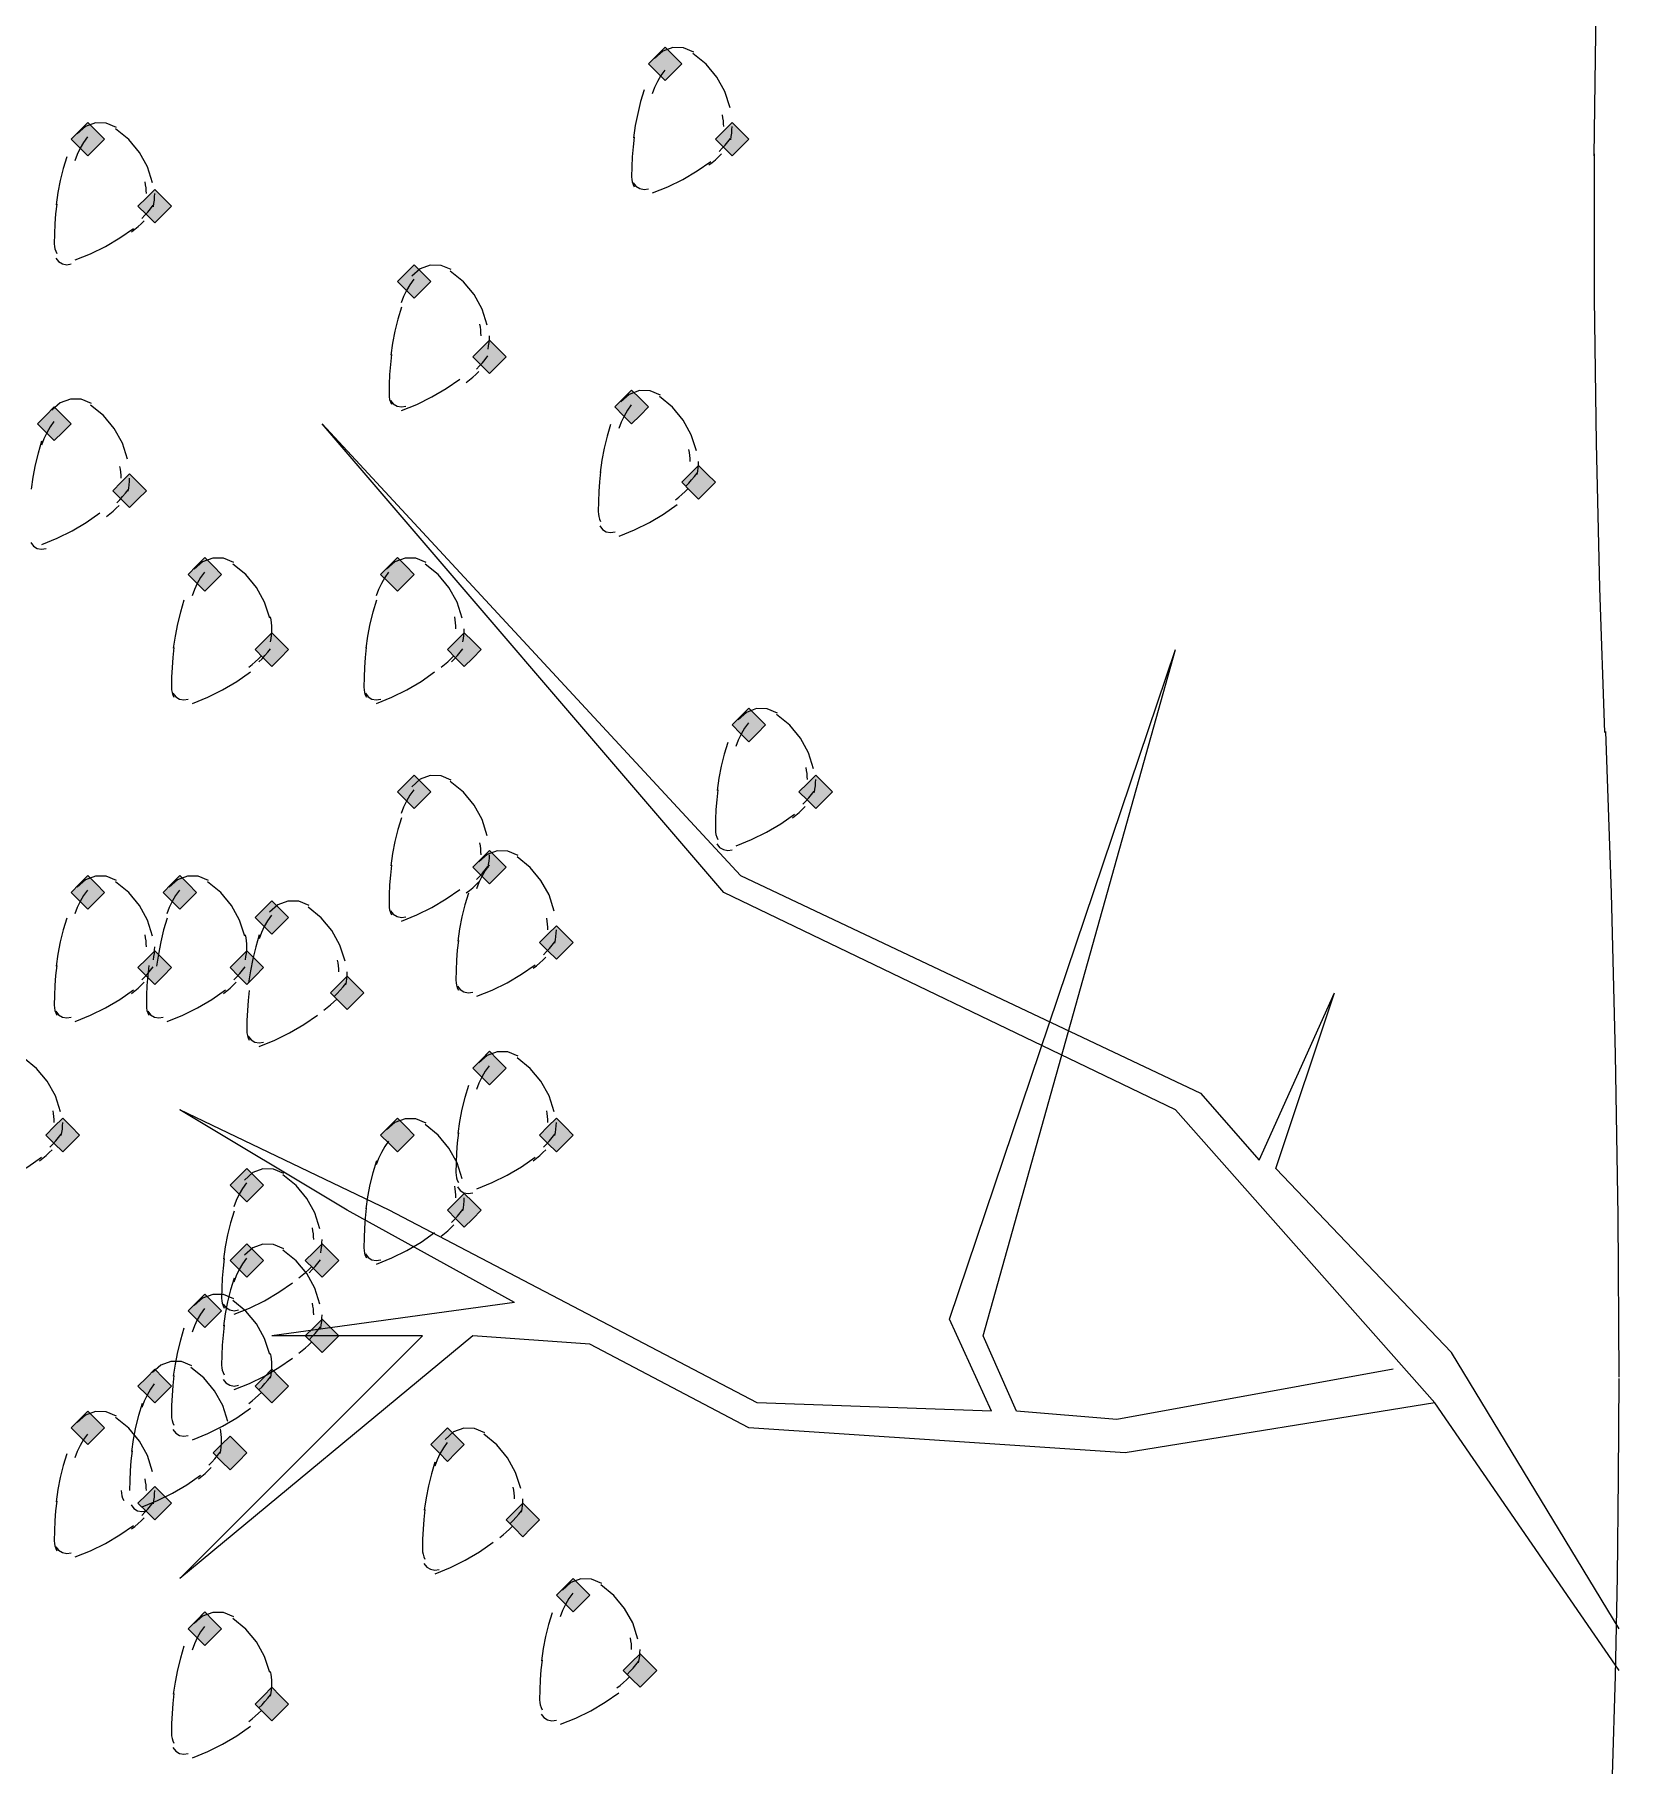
# Model space of a CAD drawing. Header units: millimetres. Extents: x 0 to 420, y 0 to 297.
# Drawn here: x 343.676 to 347.705, y 91.115 to 95.493 of the extents above; entities that cross this region are included whole.
import ezdxf

# ---------------------------------------------------------------- set-up
doc = ezdxf.new("R2010")
doc.units = ezdxf.units.MM

msp = doc.modelspace()

# ---------------------------------------------------------------- hatches: boundary and pattern name
for points in [[(345.2707, 95.4617), (345.2495, 95.4405), (345.2283, 95.4193), (345.2495, 95.3982), (345.2707, 95.377), (345.2918, 95.3982), (345.313, 95.4193), (345.2918, 95.4405), (345.2707, 95.4617)], [(343.8102, 95.2712), (343.789, 95.25), (343.7678, 95.2288), (343.789, 95.2077), (343.8102, 95.1865), (343.8313, 95.2077), (343.8525, 95.2288), (343.8313, 95.25), (343.8102, 95.2712)], [(345.44, 95.2712), (345.4188, 95.25), (345.3977, 95.2288), (345.4188, 95.2077), (345.44, 95.1865), (345.4612, 95.2077), (345.4823, 95.2288), (345.4612, 95.25), (345.44, 95.2712)], [(343.9795, 95.1018), (343.9583, 95.0807), (343.9372, 95.0595), (343.9583, 95.0383), (343.9795, 95.0172), (344.0007, 95.0383), (344.0218, 95.0595), (344.0007, 95.0807), (343.9795, 95.1018)], [(344.6357, 94.9113), (344.6145, 94.8902), (344.5933, 94.869), (344.6145, 94.8478), (344.6357, 94.8267), (344.6568, 94.8478), (344.678, 94.869), (344.6568, 94.8902), (344.6357, 94.9113)], [(344.8262, 94.7208), (344.805, 94.6997), (344.7838, 94.6785), (344.805, 94.6573), (344.8262, 94.6362), (344.8473, 94.6573), (344.8685, 94.6785), (344.8473, 94.6997), (344.8262, 94.7208)], [(345.186, 94.5938), (345.1648, 94.5727), (345.1437, 94.5515), (345.1648, 94.5303), (345.186, 94.5092), (345.2072, 94.5303), (345.2283, 94.5515), (345.2072, 94.5727), (345.186, 94.5938)], [(343.7255, 94.5515), (343.7043, 94.5303), (343.6832, 94.5092), (343.7043, 94.488), (343.7255, 94.4668), (343.7467, 94.488), (343.7678, 94.5092), (343.7467, 94.5303), (343.7255, 94.5515)], [(345.3553, 94.4033), (345.3342, 94.3822), (345.313, 94.361), (345.3342, 94.3398), (345.3553, 94.3187), (345.3765, 94.3398), (345.3977, 94.361), (345.3765, 94.3822), (345.3553, 94.4033)], [(343.916, 94.3822), (343.8948, 94.361), (343.8737, 94.3398), (343.8948, 94.3187), (343.916, 94.2975), (343.9372, 94.3187), (343.9583, 94.3398), (343.9372, 94.361), (343.916, 94.3822)], [(344.1065, 94.1705), (344.0853, 94.1493), (344.0642, 94.1282), (344.0853, 94.107), (344.1065, 94.0858), (344.1277, 94.107), (344.1488, 94.1282), (344.1277, 94.1493), (344.1065, 94.1705)], [(344.5933, 94.1705), (344.5722, 94.1493), (344.551, 94.1282), (344.5722, 94.107), (344.5933, 94.0858), (344.6145, 94.107), (344.6357, 94.1282), (344.6145, 94.1493), (344.5933, 94.1705)], [(344.2758, 93.98), (344.2547, 93.9588), (344.2335, 93.9377), (344.2547, 93.9165), (344.2758, 93.8953), (344.297, 93.9165), (344.3182, 93.9377), (344.297, 93.9588), (344.2758, 93.98)], [(344.7627, 93.98), (344.7415, 93.9588), (344.7203, 93.9377), (344.7415, 93.9165), (344.7627, 93.8953), (344.7838, 93.9165), (344.805, 93.9377), (344.7838, 93.9588), (344.7627, 93.98)], [(345.4823, 93.7895), (345.4612, 93.7683), (345.44, 93.7472), (345.4612, 93.726), (345.4823, 93.7048), (345.5035, 93.726), (345.5247, 93.7472), (345.5035, 93.7683), (345.4823, 93.7895)], [(344.6357, 93.6202), (344.6145, 93.599), (344.5933, 93.5778), (344.6145, 93.5566), (344.6357, 93.5355), (344.6568, 93.5566), (344.678, 93.5778), (344.6568, 93.599), (344.6357, 93.6202)], [(345.6517, 93.6202), (345.6305, 93.599), (345.6093, 93.5778), (345.6305, 93.5566), (345.6517, 93.5355), (345.6728, 93.5566), (345.694, 93.5778), (345.6728, 93.599), (345.6517, 93.6202)], [(344.8262, 93.4297), (344.805, 93.4085), (344.7838, 93.3873), (344.805, 93.3662), (344.8262, 93.345), (344.8473, 93.3662), (344.8685, 93.3873), (344.8473, 93.4085), (344.8262, 93.4297)], [(344.8262, 93.4297), (344.805, 93.4085), (344.7838, 93.3873), (344.805, 93.3662), (344.8262, 93.345), (344.8473, 93.3662), (344.8685, 93.3873), (344.8473, 93.4085), (344.8262, 93.4297)], [(343.8102, 93.3662), (343.789, 93.345), (343.7678, 93.3238), (343.789, 93.3027), (343.8102, 93.2815), (343.8313, 93.3027), (343.8525, 93.3238), (343.8313, 93.345), (343.8102, 93.3662)], [(344.043, 93.3662), (344.0218, 93.345), (344.0007, 93.3238), (344.0218, 93.3027), (344.043, 93.2815), (344.0642, 93.3027), (344.0853, 93.3238), (344.0642, 93.345), (344.043, 93.3662)], [(344.2758, 93.3027), (344.2547, 93.2815), (344.2335, 93.2603), (344.2547, 93.2392), (344.2758, 93.218), (344.297, 93.2392), (344.3182, 93.2603), (344.297, 93.2815), (344.2758, 93.3027)], [(344.9955, 93.2392), (344.9743, 93.218), (344.9532, 93.1968), (344.9743, 93.1757), (344.9955, 93.1545), (345.0167, 93.1757), (345.0378, 93.1968), (345.0167, 93.218), (344.9955, 93.2392)], [(343.9795, 93.1757), (343.9583, 93.1545), (343.9372, 93.1333), (343.9583, 93.1122), (343.9795, 93.091), (344.0007, 93.1122), (344.0218, 93.1333), (344.0007, 93.1545), (343.9795, 93.1757)], [(344.2123, 93.1757), (344.1912, 93.1545), (344.17, 93.1333), (344.1912, 93.1122), (344.2123, 93.091), (344.2335, 93.1122), (344.2547, 93.1333), (344.2335, 93.1545), (344.2123, 93.1757)], [(344.4663, 93.1122), (344.4452, 93.091), (344.424, 93.0698), (344.4452, 93.0487), (344.4663, 93.0275), (344.4875, 93.0487), (344.5087, 93.0698), (344.4875, 93.091), (344.4663, 93.1122)], [(344.8262, 92.9217), (344.805, 92.9005), (344.7838, 92.8793), (344.805, 92.8582), (344.8262, 92.837), (344.8473, 92.8582), (344.8685, 92.8793), (344.8473, 92.9005), (344.8262, 92.9217)], [(343.7467, 92.7523), (343.7255, 92.7312), (343.7043, 92.71), (343.7255, 92.6888), (343.7467, 92.6677), (343.7678, 92.6888), (343.789, 92.71), (343.7678, 92.7312), (343.7467, 92.7523)], [(344.5933, 92.7523), (344.5722, 92.7312), (344.551, 92.71), (344.5722, 92.6888), (344.5933, 92.6677), (344.6145, 92.6888), (344.6357, 92.71), (344.6145, 92.7312), (344.5933, 92.7523)], [(344.9955, 92.7523), (344.9743, 92.7312), (344.9532, 92.71), (344.9743, 92.6888), (344.9955, 92.6677), (345.0167, 92.6888), (345.0378, 92.71), (345.0167, 92.7312), (344.9955, 92.7523)], [(344.2123, 92.6253), (344.1912, 92.6042), (344.17, 92.583), (344.1912, 92.5618), (344.2123, 92.5407), (344.2335, 92.5618), (344.2547, 92.583), (344.2335, 92.6042), (344.2123, 92.6253)], [(344.7627, 92.5618), (344.7415, 92.5407), (344.7203, 92.5195), (344.7415, 92.4983), (344.7627, 92.4772), (344.7838, 92.4983), (344.805, 92.5195), (344.7838, 92.5407), (344.7627, 92.5618)], [(344.2123, 92.4348), (344.1912, 92.4137), (344.17, 92.3925), (344.1912, 92.3713), (344.2123, 92.3502), (344.2335, 92.3713), (344.2547, 92.3925), (344.2335, 92.4137), (344.2123, 92.4348)], [(344.4028, 92.4348), (344.3817, 92.4137), (344.3605, 92.3925), (344.3817, 92.3713), (344.4028, 92.3502), (344.424, 92.3713), (344.4452, 92.3925), (344.424, 92.4137), (344.4028, 92.4348)], [(344.1065, 92.3078), (344.0853, 92.2867), (344.0642, 92.2655), (344.0853, 92.2443), (344.1065, 92.2232), (344.1277, 92.2443), (344.1488, 92.2655), (344.1277, 92.2867), (344.1065, 92.3078)], [(344.4028, 92.2443), (344.3817, 92.2232), (344.3605, 92.202), (344.3817, 92.1808), (344.4028, 92.1597), (344.424, 92.1808), (344.4452, 92.202), (344.424, 92.2232), (344.4028, 92.2443)], [(343.9795, 92.1173), (343.9583, 92.0962), (343.9372, 92.075), (343.9583, 92.0538), (343.9795, 92.0327), (344.0007, 92.0538), (344.0218, 92.075), (344.0007, 92.0962), (343.9795, 92.1173)], [(344.2758, 92.1173), (344.2547, 92.0962), (344.2335, 92.075), (344.2547, 92.0538), (344.2758, 92.0327), (344.297, 92.0538), (344.3182, 92.075), (344.297, 92.0962), (344.2758, 92.1173)], [(343.8102, 92.0115), (343.789, 91.9903), (343.7678, 91.9691), (343.789, 91.948), (343.8102, 91.9268), (343.8313, 91.948), (343.8525, 91.9691), (343.8313, 91.9903), (343.8102, 92.0115)], [(344.17, 91.948), (344.1488, 91.9268), (344.1277, 91.9057), (344.1488, 91.8845), (344.17, 91.8633), (344.1912, 91.8845), (344.2123, 91.9057), (344.1912, 91.9268), (344.17, 91.948)], [(344.7203, 91.9691), (344.6992, 91.948), (344.678, 91.9268), (344.6992, 91.9057), (344.7203, 91.8845), (344.7415, 91.9057), (344.7627, 91.9268), (344.7415, 91.948), (344.7203, 91.9691)], [(343.9795, 91.821), (343.9583, 91.7998), (343.9372, 91.7787), (343.9583, 91.7575), (343.9795, 91.7363), (344.0007, 91.7575), (344.0218, 91.7787), (344.0007, 91.7998), (343.9795, 91.821)], [(344.9108, 91.7787), (344.8897, 91.7575), (344.8685, 91.7363), (344.8897, 91.7152), (344.9108, 91.694), (344.932, 91.7152), (344.9532, 91.7363), (344.932, 91.7575), (344.9108, 91.7787)], [(345.0378, 91.5882), (345.0167, 91.567), (344.9955, 91.5458), (345.0167, 91.5247), (345.0378, 91.5035), (345.059, 91.5247), (345.0802, 91.5458), (345.059, 91.567), (345.0378, 91.5882)], [(344.1065, 91.5035), (344.0853, 91.4823), (344.0642, 91.4612), (344.0853, 91.44), (344.1065, 91.4188), (344.1277, 91.44), (344.1488, 91.4612), (344.1277, 91.4823), (344.1065, 91.5035)], [(345.2072, 91.3977), (345.186, 91.3765), (345.1648, 91.3553), (345.186, 91.3342), (345.2072, 91.313), (345.2283, 91.3342), (345.2495, 91.3553), (345.2283, 91.3765), (345.2072, 91.3977)], [(344.2758, 91.313), (344.2547, 91.2918), (344.2335, 91.2707), (344.2547, 91.2495), (344.2758, 91.2283), (344.297, 91.2495), (344.3182, 91.2707), (344.297, 91.2918), (344.2758, 91.313)]]:
    msp.add_hatch(color=7).paths.add_polyline_path(points)

# ---------------------------------------------------------------- linework, layer by layer
at = {"lineweight": 13}
for points in [[(347.8318, 97.2397), (347.8318, 97.5148), (347.7895, 98.1498), (347.7683, 99.1447), (347.726, 100.6052), (347.726, 99.0812), (347.726, 98.3191), (347.7048, 97.4302), (347.6413, 96.7316), (347.6202, 95.1865)], [(345.3435, 95.4492), (345.3175, 95.4601), (345.2903, 95.4607), (345.2646, 95.4513), (345.2436, 95.4326)], [(345.4348, 95.3086), (345.4216, 95.3492), (345.4011, 95.3861), (345.3741, 95.4186), (345.341, 95.4455)], [(345.2697, 95.4039), (345.2599, 95.3899), (345.2513, 95.3752), (345.2441, 95.3598), (345.2381, 95.3438)], [(345.2175, 95.3539), (345.2086, 95.3241), (345.2012, 95.2938), (345.1952, 95.2633), (345.1907, 95.2325)], [(343.883, 95.2587), (343.857, 95.2696), (343.8297, 95.2702), (343.8041, 95.2608), (343.7831, 95.2421)], [(345.4188, 95.2606), (345.4186, 95.2681), (345.418, 95.2755), (345.417, 95.2829), (345.4156, 95.2903)], [(343.8092, 95.2345), (343.7994, 95.2205), (343.7909, 95.2058), (343.7836, 95.1904), (343.7777, 95.1744)], [(343.9742, 95.1181), (343.9611, 95.1587), (343.9406, 95.1956), (343.9136, 95.2281), (343.8805, 95.255)], [(345.1921, 95.2342), (345.1894, 95.2092), (345.1875, 95.184), (345.1864, 95.1588), (345.186, 95.1336)], [(345.4074, 95.1979), (345.415, 95.2058), (345.4224, 95.2139), (345.4295, 95.2223), (345.4363, 95.2309)], [(345.4365, 95.2273), (345.438, 95.2356), (345.4391, 95.2438), (345.4398, 95.2522), (345.44, 95.2606)], [(343.757, 95.1846), (343.7481, 95.1547), (343.7406, 95.1245), (343.7347, 95.094), (343.7302, 95.0631)], [(345.3813, 95.1637), (345.3897, 95.1702), (345.398, 95.1771), (345.4059, 95.1843), (345.4136, 95.1917)], [(347.6204, 95.1919), (347.6209, 94.8259), (347.6255, 94.46), (347.6342, 94.0941), (347.6471, 93.7284)], [(345.186, 95.1336), (345.1864, 95.1271), (345.1876, 95.1208), (345.1895, 95.1146), (345.1922, 95.1088)], [(345.239, 95.0929), (345.2779, 95.1086), (345.3155, 95.1271), (345.3516, 95.1485), (345.386, 95.1725)], [(343.9583, 95.0912), (343.9581, 95.0987), (343.9575, 95.1062), (343.9565, 95.1136), (343.9551, 95.121)], [(343.976, 95.058), (343.9775, 95.0662), (343.9786, 95.0745), (343.9793, 95.0829), (343.9795, 95.0912)], [(345.1897, 95.1187), (345.1968, 95.1097), (345.2063, 95.1039), (345.2173, 95.1018), (345.2285, 95.1037)], [(343.7316, 95.0649), (343.7289, 95.0398), (343.727, 95.0147), (343.7259, 94.9895), (343.7255, 94.9643)], [(343.9469, 95.0286), (343.9545, 95.0365), (343.9619, 95.0446), (343.9689, 95.053), (343.9758, 95.0616)], [(343.7785, 94.9235), (343.8174, 94.9393), (343.855, 94.9578), (343.8911, 94.9792), (343.9255, 95.0032)], [(343.9208, 94.9943), (343.9292, 95.0009), (343.9374, 95.0078), (343.9454, 95.015), (343.9531, 95.0224)], [(343.7255, 94.9643), (343.7259, 94.9578), (343.7271, 94.9514), (343.729, 94.9453), (343.7317, 94.9394)], [(343.7292, 94.9282), (343.7363, 94.9192), (343.7458, 94.9135), (343.7568, 94.9113), (343.768, 94.9132)], [(344.6347, 94.8747), (344.6249, 94.8607), (344.6163, 94.846), (344.6091, 94.8306), (344.6031, 94.8146)], [(344.7297, 94.8989), (344.7037, 94.9098), (344.6764, 94.9103), (344.6508, 94.901), (344.6297, 94.8822)], [(344.8209, 94.7583), (344.8078, 94.7988), (344.7873, 94.8358), (344.7602, 94.8682), (344.7272, 94.8952)], [(344.6037, 94.8036), (344.5948, 94.7737), (344.5873, 94.7435), (344.5814, 94.713), (344.5769, 94.6822)], [(344.805, 94.7314), (344.8048, 94.7389), (344.8042, 94.7464), (344.8032, 94.7538), (344.8018, 94.7611)], [(344.8226, 94.6981), (344.8242, 94.7064), (344.8253, 94.7147), (344.826, 94.723), (344.8262, 94.7314)], [(344.5782, 94.6839), (344.5756, 94.6588), (344.5737, 94.6337), (344.5726, 94.6085), (344.5722, 94.5832)], [(344.7936, 94.6476), (344.8012, 94.6555), (344.8085, 94.6636), (344.8156, 94.672), (344.8224, 94.6806)], [(344.604, 94.5425), (344.6429, 94.5582), (344.6805, 94.5768), (344.7166, 94.5981), (344.751, 94.6222)], [(344.7675, 94.6133), (344.7759, 94.6199), (344.7841, 94.6268), (344.7921, 94.634), (344.7998, 94.6414)], [(343.8195, 94.5602), (343.7935, 94.5711), (343.7662, 94.5717), (343.7406, 94.5623), (343.7196, 94.5436)], [(344.5722, 94.5832), (344.5726, 94.5768), (344.5737, 94.5705), (344.5757, 94.5643), (344.5784, 94.5584)], [(344.5759, 94.5683), (344.583, 94.5594), (344.5925, 94.5536), (344.6034, 94.5515), (344.6147, 94.5534)], [(345.2589, 94.5814), (345.2328, 94.5923), (345.2056, 94.5928), (345.1799, 94.5835), (345.1589, 94.5647)], [(345.3501, 94.4408), (345.3369, 94.4813), (345.3165, 94.5183), (345.2894, 94.5507), (345.2564, 94.5777)], [(343.9107, 94.4196), (343.8976, 94.4602), (343.8771, 94.4971), (343.8501, 94.5296), (343.817, 94.5565)], [(345.185, 94.5572), (345.1752, 94.5432), (345.1667, 94.5285), (345.1594, 94.5131), (345.1535, 94.4971)], [(343.7245, 94.5149), (343.7147, 94.5009), (343.7062, 94.4862), (343.6989, 94.4708), (343.693, 94.4548)], [(344.4028, 94.5092), (345.4612, 93.3662), (346.6253, 92.8158), (346.7735, 92.6465), (346.964, 93.0698)], [(347.6837, 91.3553), (347.218, 92.0327), (346.5618, 92.7735), (345.4188, 93.3238), (344.4028, 94.5092)], [(345.1328, 94.5072), (345.1239, 94.4774), (345.1165, 94.4472), (345.1105, 94.4166), (345.106, 94.3858)], [(343.6935, 94.4649), (343.6846, 94.4351), (343.6771, 94.4048), (343.6712, 94.3743), (343.6667, 94.3435)], [(345.3342, 94.4139), (345.334, 94.4214), (345.3334, 94.4289), (345.3323, 94.4363), (345.3309, 94.4437)], [(343.8948, 94.3716), (343.8946, 94.3791), (343.894, 94.3865), (343.893, 94.3939), (343.8916, 94.4013)], [(345.3518, 94.3807), (345.3534, 94.3889), (345.3545, 94.3972), (345.3551, 94.4055), (345.3553, 94.4139)], [(343.9125, 94.3383), (343.914, 94.3465), (343.9151, 94.3548), (343.9158, 94.3632), (343.916, 94.3716)], [(345.1074, 94.3876), (345.1048, 94.3625), (345.1028, 94.3374), (345.1017, 94.3122), (345.1013, 94.2869)], [(345.2967, 94.317), (345.3051, 94.3236), (345.3133, 94.3305), (345.3212, 94.3376), (345.3289, 94.3451)], [(345.3227, 94.3513), (345.3304, 94.3591), (345.3377, 94.3673), (345.3448, 94.3756), (345.3516, 94.3842)], [(343.8573, 94.2747), (343.8657, 94.2812), (343.874, 94.2881), (343.8819, 94.2953), (343.8896, 94.3027)], [(343.8834, 94.3089), (343.891, 94.3168), (343.8984, 94.3249), (343.9055, 94.3333), (343.9123, 94.3419)], [(345.1543, 94.225), (345.1932, 94.2408), (345.2308, 94.2593), (345.2669, 94.2806), (345.3014, 94.3047)], [(343.6938, 94.2039), (343.7327, 94.2196), (343.7703, 94.2382), (343.8064, 94.2595), (343.8409, 94.2835)], [(345.1013, 94.2869), (345.1017, 94.2805), (345.1029, 94.2741), (345.1048, 94.268), (345.1075, 94.2621)], [(345.1051, 94.2508), (345.1122, 94.2419), (345.1217, 94.2361), (345.1326, 94.234), (345.1439, 94.2359)], [(343.6657, 94.2085), (343.6728, 94.1995), (343.6823, 94.1938), (343.6933, 94.1917), (343.7045, 94.1936)], [(344.1794, 94.1581), (344.1533, 94.169), (344.1261, 94.1695), (344.1004, 94.1601), (344.0794, 94.1414)], [(344.6662, 94.1581), (344.6402, 94.169), (344.6129, 94.1695), (344.5873, 94.1601), (344.5662, 94.1414)], [(344.1055, 94.1339), (344.0957, 94.1199), (344.0872, 94.1052), (344.0799, 94.0898), (344.074, 94.0738)], [(344.2706, 94.0174), (344.2574, 94.058), (344.237, 94.095), (344.2099, 94.1274), (344.1769, 94.1543)], [(344.5712, 94.1339), (344.5614, 94.1199), (344.5528, 94.1052), (344.5456, 94.0898), (344.5397, 94.0738)], [(344.7574, 94.0174), (344.7443, 94.058), (344.7238, 94.095), (344.6967, 94.1274), (344.6637, 94.1543)], [(344.0533, 94.0627), (344.0444, 94.0329), (344.037, 94.0027), (344.031, 93.9721), (344.0265, 93.9413)], [(344.5402, 94.0627), (344.5313, 94.0329), (344.5238, 94.0027), (344.5179, 93.9721), (344.5134, 93.9413)], [(344.2758, 93.9906), (344.2756, 93.9981), (344.275, 94.0055), (344.274, 94.013), (344.2726, 94.0203)], [(344.7415, 93.9906), (344.7413, 93.9981), (344.7407, 94.0055), (344.7397, 94.013), (344.7383, 94.0203)], [(344.2723, 93.9573), (344.2739, 93.9655), (344.275, 93.9739), (344.2756, 93.9822), (344.2758, 93.9906)], [(344.7591, 93.9573), (344.7607, 93.9655), (344.7618, 93.9739), (344.7625, 93.9822), (344.7627, 93.9906)], [(344.0279, 93.9431), (344.0253, 93.918), (344.0234, 93.8928), (344.0222, 93.8677), (344.0218, 93.8424)], [(344.2172, 93.8937), (344.2256, 93.9003), (344.2338, 93.9071), (344.2417, 93.9143), (344.2494, 93.9217)], [(344.2432, 93.9068), (344.2509, 93.9146), (344.2582, 93.9228), (344.2653, 93.9311), (344.2721, 93.9397)], [(344.5147, 93.9431), (344.5121, 93.918), (344.5102, 93.8928), (344.5091, 93.8677), (344.5087, 93.8424)], [(344.704, 93.8937), (344.7124, 93.9003), (344.7206, 93.9071), (344.7286, 93.9143), (344.7363, 93.9217)], [(344.7301, 93.9068), (344.7377, 93.9146), (344.7451, 93.9228), (344.7521, 93.9311), (344.7589, 93.9397)], [(346.0962, 92.0115), (345.9903, 92.2443), (346.5618, 93.9377)], [(346.1597, 92.0115), (346.075, 92.202), (346.5618, 93.9377)], [(344.0748, 93.8017), (344.1137, 93.8174), (344.1513, 93.836), (344.1874, 93.8573), (344.2219, 93.8813)], [(344.5404, 93.8017), (344.5794, 93.8174), (344.617, 93.836), (344.6531, 93.8573), (344.6875, 93.8813)], [(344.0218, 93.8424), (344.0222, 93.836), (344.0234, 93.8296), (344.0253, 93.8235), (344.028, 93.8176)], [(344.0256, 93.8275), (344.0327, 93.8185), (344.0422, 93.8128), (344.0531, 93.8107), (344.0644, 93.8125)], [(344.5087, 93.8424), (344.5091, 93.836), (344.5102, 93.8296), (344.5122, 93.8235), (344.5149, 93.8176)], [(344.5124, 93.8275), (344.5195, 93.8185), (344.529, 93.8128), (344.5399, 93.8107), (344.5512, 93.8125)], [(345.5552, 93.777), (345.5292, 93.7879), (345.5019, 93.7885), (345.4763, 93.7791), (345.4552, 93.7604)], [(345.4813, 93.7529), (345.4716, 93.7389), (345.463, 93.7242), (345.4558, 93.7088), (345.4498, 93.6928)], [(345.6464, 93.6364), (345.6333, 93.677), (345.6128, 93.714), (345.5857, 93.7464), (345.5527, 93.7733)], [(345.4292, 93.7029), (345.4203, 93.6731), (345.4128, 93.6428), (345.4069, 93.6123), (345.4024, 93.5815)], [(347.6837, 92.0972), (347.6814, 92.5056), (347.6751, 92.9139), (347.6647, 93.3221), (347.6502, 93.7303)], [(344.7297, 93.6077), (344.7037, 93.6186), (344.6764, 93.6192), (344.6508, 93.6098), (344.6297, 93.5911)], [(344.8209, 93.4671), (344.8078, 93.5077), (344.7873, 93.5446), (344.7602, 93.5771), (344.7272, 93.604)], [(345.6305, 93.6096), (345.6303, 93.6171), (345.6297, 93.6245), (345.6287, 93.632), (345.6272, 93.6393)], [(345.6481, 93.5763), (345.6497, 93.5846), (345.6508, 93.5929), (345.6514, 93.6012), (345.6517, 93.6096)], [(344.6347, 93.5835), (344.6249, 93.5696), (344.6163, 93.5548), (344.6091, 93.5394), (344.6031, 93.5234)], [(345.4037, 93.5833), (345.4011, 93.5582), (345.3992, 93.533), (345.3981, 93.5078), (345.3977, 93.4826)], [(345.6191, 93.5469), (345.6267, 93.5548), (345.634, 93.5629), (345.6411, 93.5713), (345.6479, 93.5799)], [(345.4506, 93.4418), (345.4895, 93.4576), (345.5271, 93.4762), (345.5633, 93.4975), (345.5977, 93.5215)], [(345.593, 93.5127), (345.6014, 93.5192), (345.6096, 93.5261), (345.6176, 93.5333), (345.6253, 93.5407)], [(344.6037, 93.5124), (344.5948, 93.4826), (344.5873, 93.4523), (344.5814, 93.4218), (344.5769, 93.391)], [(345.3977, 93.4826), (345.398, 93.4761), (345.3992, 93.4698), (345.4012, 93.4636), (345.4039, 93.4577)], [(344.899, 93.4172), (344.873, 93.4281), (344.8457, 93.4287), (344.8201, 93.4193), (344.7991, 93.4006)], [(344.805, 93.4191), (344.8048, 93.4266), (344.8042, 93.434), (344.8032, 93.4415), (344.8018, 93.4488)], [(345.4014, 93.4465), (345.4085, 93.4375), (345.418, 93.4318), (345.4289, 93.4297), (345.4402, 93.4315)], [(344.5782, 93.3927), (344.5756, 93.3676), (344.5737, 93.3425), (344.5726, 93.3173), (344.5722, 93.2921)], [(344.7936, 93.3564), (344.8012, 93.3643), (344.8085, 93.3724), (344.8156, 93.3808), (344.8224, 93.3894)], [(344.8252, 93.3931), (344.8154, 93.3791), (344.8069, 93.3643), (344.7996, 93.3489), (344.7937, 93.3329)], [(344.8226, 93.3858), (344.8242, 93.394), (344.8253, 93.4024), (344.826, 93.4107), (344.8262, 93.4191)], [(344.9902, 93.2766), (344.9771, 93.3172), (344.9566, 93.3541), (344.9296, 93.3866), (344.8965, 93.4135)], [(343.883, 93.3537), (343.857, 93.3646), (343.8297, 93.3651), (343.8041, 93.3558), (343.7831, 93.3371)], [(343.9742, 93.2131), (343.9611, 93.2537), (343.9406, 93.2906), (343.9136, 93.3231), (343.8805, 93.35)], [(344.1159, 93.3537), (344.0898, 93.3646), (344.0626, 93.3651), (344.0369, 93.3558), (344.0159, 93.3371)], [(344.2071, 93.2131), (344.1939, 93.2537), (344.1735, 93.2906), (344.1464, 93.3231), (344.1134, 93.35)], [(344.7675, 93.3222), (344.7759, 93.3288), (344.7841, 93.3356), (344.7921, 93.3428), (344.7998, 93.3502)], [(343.8092, 93.3295), (343.7994, 93.3156), (343.7909, 93.3008), (343.7836, 93.2854), (343.7777, 93.2695)], [(344.042, 93.3295), (344.0322, 93.3156), (344.0237, 93.3008), (344.0164, 93.2854), (344.0105, 93.2695)], [(344.3698, 93.2902), (344.3438, 93.3011), (344.3166, 93.3017), (344.2909, 93.2923), (344.2699, 93.2736)], [(344.604, 93.2513), (344.6429, 93.2671), (344.6805, 93.2856), (344.7166, 93.307), (344.751, 93.331)], [(344.773, 93.3219), (344.7641, 93.2921), (344.7566, 93.2618), (344.7507, 93.2313), (344.7462, 93.2005)], [(343.757, 93.2584), (343.7481, 93.2286), (343.7406, 93.1984), (343.7347, 93.1678), (343.7302, 93.137)], [(344.011, 93.2584), (344.0021, 93.2286), (343.9947, 93.1984), (343.9887, 93.1678), (343.9842, 93.137)], [(344.2748, 93.2661), (344.2651, 93.2521), (344.2565, 93.2373), (344.2493, 93.2219), (344.2433, 93.2059)], [(344.4611, 93.1496), (344.4479, 93.1902), (344.4275, 93.2271), (344.4004, 93.2596), (344.3674, 93.2865)], [(344.5722, 93.2921), (344.5726, 93.2856), (344.5737, 93.2793), (344.5757, 93.2731), (344.5784, 93.2672)], [(344.5759, 93.2772), (344.583, 93.2682), (344.5925, 93.2624), (344.6034, 93.2603), (344.6147, 93.2622)], [(344.9743, 93.2286), (344.9741, 93.2361), (344.9735, 93.2435), (344.9725, 93.2509), (344.9711, 93.2583)], [(343.9583, 93.1863), (343.9581, 93.1938), (343.9575, 93.2012), (343.9565, 93.2086), (343.9551, 93.216)], [(344.2123, 93.1863), (344.2121, 93.1938), (344.2115, 93.2012), (344.2105, 93.2086), (344.2091, 93.216)], [(344.2438, 93.2161), (344.2349, 93.1862), (344.2275, 93.156), (344.2215, 93.1255), (344.217, 93.0947)], [(344.992, 93.1953), (344.9935, 93.2035), (344.9946, 93.2118), (344.9953, 93.2202), (344.9955, 93.2286)], [(343.976, 93.153), (343.9775, 93.1612), (343.9786, 93.1695), (343.9793, 93.1779), (343.9795, 93.1863)], [(344.2088, 93.153), (344.2104, 93.1612), (344.2115, 93.1695), (344.2121, 93.1779), (344.2123, 93.1863)], [(344.7476, 93.2023), (344.7449, 93.1772), (344.743, 93.152), (344.7419, 93.1268), (344.7415, 93.1016)], [(344.9629, 93.1659), (344.9705, 93.1738), (344.9779, 93.1819), (344.985, 93.1903), (344.9918, 93.1989)], [(343.7316, 93.1388), (343.7289, 93.1137), (343.727, 93.0885), (343.7259, 93.0633), (343.7255, 93.0381)], [(343.9469, 93.1024), (343.9545, 93.1103), (343.9619, 93.1184), (343.9689, 93.1268), (343.9758, 93.1354)], [(343.9644, 93.1388), (343.9618, 93.1137), (343.9598, 93.0885), (343.9587, 93.0633), (343.9583, 93.0381)], [(344.1797, 93.1024), (344.1873, 93.1103), (344.1947, 93.1184), (344.2018, 93.1268), (344.2086, 93.1354)], [(344.4452, 93.1227), (344.445, 93.1302), (344.4444, 93.1377), (344.4433, 93.1451), (344.4419, 93.1525)], [(344.4628, 93.0895), (344.4644, 93.0977), (344.4655, 93.106), (344.4661, 93.1144), (344.4663, 93.1227)], [(344.7945, 93.0609), (344.8334, 93.0766), (344.871, 93.0952), (344.9071, 93.1165), (344.9415, 93.1405)], [(344.9368, 93.1317), (344.9452, 93.1382), (344.9534, 93.1451), (344.9614, 93.1523), (344.9691, 93.1597)], [(343.7785, 92.9973), (343.8174, 93.0131), (343.855, 93.0317), (343.8911, 93.053), (343.9255, 93.077)], [(343.9208, 93.0682), (343.9292, 93.0747), (343.9374, 93.0816), (343.9454, 93.0888), (343.9531, 93.0962)], [(344.0113, 92.9973), (344.0502, 93.0131), (344.0878, 93.0317), (344.1239, 93.053), (344.1584, 93.077)], [(344.1537, 93.0682), (344.1621, 93.0747), (344.1703, 93.0816), (344.1782, 93.0888), (344.1859, 93.0962)], [(344.2184, 93.0752), (344.2158, 93.0502), (344.2139, 93.025), (344.2127, 92.9998), (344.2123, 92.9746)], [(344.4337, 93.0601), (344.4414, 93.068), (344.4487, 93.0761), (344.4558, 93.0845), (344.4626, 93.0931)], [(344.7415, 93.1016), (344.7419, 93.0951), (344.7431, 93.0888), (344.745, 93.0826), (344.7477, 93.0767)], [(344.7452, 93.0867), (344.7523, 93.0777), (344.7618, 93.072), (344.7728, 93.0698), (344.784, 93.0717)], [(343.7255, 93.0381), (343.7259, 93.0316), (343.7271, 93.0253), (343.729, 93.0191), (343.7317, 93.0132)], [(343.9583, 93.0381), (343.9587, 93.0316), (343.9599, 93.0253), (343.9618, 93.0191), (343.9645, 93.0132)], [(344.4077, 93.0258), (344.4161, 93.0324), (344.4243, 93.0393), (344.4322, 93.0465), (344.4399, 93.0539)], [(346.8158, 92.6253), (346.964, 93.0698)], [(343.7292, 93.0232), (343.7363, 93.0142), (343.7458, 93.0084), (343.7568, 93.0063), (343.768, 93.0082)], [(343.9621, 93.0232), (343.9692, 93.0142), (343.9787, 93.0084), (343.9896, 93.0063), (344.0009, 93.0082)], [(344.2441, 92.9339), (344.2831, 92.9496), (344.3206, 92.9681), (344.3568, 92.9895), (344.3912, 93.0135)], [(344.2123, 92.9746), (344.2127, 92.9681), (344.2139, 92.9618), (344.2158, 92.9556), (344.2185, 92.9498)], [(344.216, 92.9597), (344.2232, 92.9507), (344.2327, 92.945), (344.2436, 92.9428), (344.2549, 92.9447)], [(343.7414, 92.7686), (343.7283, 92.8091), (343.7078, 92.8461), (343.6807, 92.8786), (343.6477, 92.9055)], [(344.899, 92.9092), (344.873, 92.9201), (344.8457, 92.9207), (344.8201, 92.9113), (344.7991, 92.8926)], [(344.9902, 92.7686), (344.9771, 92.8091), (344.9566, 92.8461), (344.9296, 92.8786), (344.8965, 92.9055)], [(344.8252, 92.885), (344.8154, 92.8711), (344.8069, 92.8563), (344.7996, 92.8409), (344.7937, 92.825)], [(344.773, 92.8351), (344.7641, 92.8052), (344.7566, 92.775), (344.7507, 92.7445), (344.7462, 92.7137)], [(343.7255, 92.7418), (343.7253, 92.7492), (343.7247, 92.7567), (343.7237, 92.7641), (343.7223, 92.7715)], [(344.8897, 92.2867), (344.4663, 92.5195), (344.043, 92.7735)], [(346.0962, 92.0115), (345.5035, 92.0327), (344.5722, 92.5195), (344.043, 92.7735)], [(344.9743, 92.7418), (344.9741, 92.7492), (344.9735, 92.7567), (344.9725, 92.7641), (344.9711, 92.7715)], [(343.7431, 92.7085), (343.7447, 92.7167), (343.7458, 92.725), (343.7465, 92.7334), (343.7467, 92.7418)], [(344.6662, 92.7399), (344.6402, 92.7508), (344.6129, 92.7513), (344.5873, 92.742), (344.5662, 92.7232)], [(344.7574, 92.5993), (344.7443, 92.6398), (344.7238, 92.6768), (344.6967, 92.7092), (344.6637, 92.7362)], [(344.992, 92.7085), (344.9935, 92.7167), (344.9946, 92.725), (344.9953, 92.7334), (344.9955, 92.7418)], [(343.7141, 92.6791), (343.7217, 92.687), (343.7291, 92.6951), (343.7361, 92.7035), (343.7429, 92.7121)], [(344.5712, 92.6946), (344.5614, 92.6806), (344.5528, 92.6658), (344.5456, 92.6504), (344.5397, 92.6344)], [(344.7476, 92.7154), (344.7449, 92.6903), (344.743, 92.6652), (344.7419, 92.64), (344.7415, 92.6148)], [(344.9629, 92.6791), (344.9705, 92.687), (344.9779, 92.6951), (344.985, 92.7035), (344.9918, 92.7121)], [(343.5456, 92.574), (343.5846, 92.5897), (343.6222, 92.6083), (343.6583, 92.6297), (343.6927, 92.6536)], [(343.688, 92.6448), (343.6964, 92.6514), (343.7046, 92.6583), (343.7126, 92.6654), (343.7203, 92.6729)], [(344.5402, 92.6446), (344.5313, 92.6147), (344.5238, 92.5845), (344.5179, 92.554), (344.5134, 92.5232)], [(344.7945, 92.574), (344.8334, 92.5897), (344.871, 92.6083), (344.9071, 92.6297), (344.9415, 92.6536)], [(344.9368, 92.6448), (344.9452, 92.6514), (344.9534, 92.6583), (344.9614, 92.6654), (344.9691, 92.6729)], [(344.3064, 92.6129), (344.2803, 92.6238), (344.2531, 92.6243), (344.2274, 92.615), (344.2064, 92.5962)], [(344.3976, 92.4723), (344.3844, 92.5128), (344.364, 92.5498), (344.3369, 92.5822), (344.3039, 92.6092)], [(344.7415, 92.6148), (344.7419, 92.6083), (344.7431, 92.6019), (344.745, 92.5958), (344.7477, 92.5899)], [(347.6837, 91.4612), (347.2603, 92.1597), (346.8158, 92.6253)], [(344.2113, 92.5887), (344.2016, 92.5747), (344.193, 92.56), (344.1858, 92.5446), (344.1798, 92.5286)], [(344.7415, 92.5512), (344.7413, 92.5587), (344.7407, 92.5662), (344.7397, 92.5736), (344.7383, 92.581)], [(344.7452, 92.5787), (344.7523, 92.5697), (344.7618, 92.5639), (344.7728, 92.5618), (344.784, 92.5637)], [(344.7591, 92.518), (344.7607, 92.5262), (344.7618, 92.5345), (344.7625, 92.5429), (344.7627, 92.5512)], [(344.1803, 92.5176), (344.1714, 92.4877), (344.164, 92.4575), (344.158, 92.427), (344.1535, 92.3962)], [(344.5147, 92.5249), (344.5121, 92.4998), (344.5102, 92.4747), (344.5091, 92.4495), (344.5087, 92.4242)], [(344.7301, 92.4886), (344.7377, 92.4965), (344.7451, 92.5046), (344.7521, 92.513), (344.7589, 92.5216)], [(344.3817, 92.4454), (344.3815, 92.4529), (344.3809, 92.4604), (344.3798, 92.4678), (344.3784, 92.4751)], [(344.5404, 92.3835), (344.5794, 92.3992), (344.617, 92.4178), (344.6531, 92.4391), (344.6875, 92.4632)], [(344.704, 92.4543), (344.7124, 92.4609), (344.7206, 92.4678), (344.7286, 92.475), (344.7363, 92.4824)], [(344.3064, 92.4224), (344.2803, 92.4333), (344.2531, 92.4338), (344.2274, 92.4245), (344.2064, 92.4057)], [(344.3976, 92.2818), (344.3844, 92.3223), (344.364, 92.3593), (344.3369, 92.3917), (344.3039, 92.4187)], [(344.3993, 92.4121), (344.4009, 92.4204), (344.402, 92.4287), (344.4026, 92.437), (344.4028, 92.4454)], [(344.5087, 92.4242), (344.5091, 92.4178), (344.5102, 92.4115), (344.5122, 92.4053), (344.5149, 92.3994)], [(344.1549, 92.3979), (344.1523, 92.3728), (344.1504, 92.3477), (344.1492, 92.3225), (344.1488, 92.2973)], [(344.2113, 92.3982), (344.2016, 92.3842), (344.193, 92.3695), (344.1858, 92.3541), (344.1798, 92.3381)], [(344.3442, 92.3485), (344.3526, 92.3551), (344.3608, 92.362), (344.3687, 92.3691), (344.3764, 92.3766)], [(344.3702, 92.3616), (344.3779, 92.3695), (344.3852, 92.3776), (344.3923, 92.386), (344.3991, 92.3946)], [(344.5124, 92.4093), (344.5195, 92.4004), (344.529, 92.3946), (344.5399, 92.3925), (344.5512, 92.3944)], [(344.1803, 92.3482), (344.1714, 92.3184), (344.164, 92.2882), (344.158, 92.2576), (344.1535, 92.2268)], [(344.1806, 92.2565), (344.2196, 92.2722), (344.2572, 92.2908), (344.2933, 92.3122), (344.3277, 92.3361)], [(344.1794, 92.2954), (344.1533, 92.3063), (344.1261, 92.3068), (344.1004, 92.2975), (344.0794, 92.2787)], [(344.1488, 92.2973), (344.1492, 92.2908), (344.1504, 92.2845), (344.1523, 92.2783), (344.155, 92.2724)], [(344.2706, 92.1548), (344.2574, 92.1953), (344.237, 92.2323), (344.2099, 92.2647), (344.1769, 92.2917)], [(344.1055, 92.2712), (344.0957, 92.2572), (344.0872, 92.2425), (344.0799, 92.2271), (344.074, 92.2111)], [(344.1526, 92.2824), (344.1597, 92.2734), (344.1692, 92.2676), (344.1801, 92.2655), (344.1914, 92.2674)], [(344.8897, 92.2867), (344.2758, 92.202)], [(344.3817, 92.2549), (344.3815, 92.2624), (344.3809, 92.2699), (344.3798, 92.2773), (344.3784, 92.2846)], [(344.3993, 92.2216), (344.4009, 92.2299), (344.402, 92.2382), (344.4026, 92.2465), (344.4028, 92.2549)], [(344.0533, 92.2212), (344.0444, 92.1914), (344.037, 92.1612), (344.031, 92.1306), (344.0265, 92.0998)], [(344.6568, 92.202), (344.043, 91.5882)], [(347.218, 92.0327), (346.4348, 91.9057), (345.4823, 91.9691), (345.0802, 92.1808), (344.7838, 92.202), (344.043, 91.5882)], [(344.1549, 92.2286), (344.1523, 92.2035), (344.1504, 92.1784), (344.1492, 92.1532), (344.1488, 92.1279)], [(344.6568, 92.202), (344.2758, 92.202)], [(344.3702, 92.1923), (344.3779, 92.2001), (344.3852, 92.2083), (344.3923, 92.2166), (344.3991, 92.2252)], [(344.2758, 92.1279), (344.2756, 92.1354), (344.275, 92.1429), (344.274, 92.1503), (344.2726, 92.1576)], [(344.3442, 92.158), (344.3526, 92.1646), (344.3608, 92.1715), (344.3687, 92.1786), (344.3764, 92.1861)], [(344.0735, 92.1261), (344.0475, 92.137), (344.0203, 92.1375), (343.9946, 92.1281), (343.9736, 92.1094)], [(344.1647, 91.9854), (344.1516, 92.026), (344.1311, 92.063), (344.1041, 92.0954), (344.071, 92.1223)], [(344.1488, 92.1279), (344.1492, 92.1215), (344.1504, 92.1151), (344.1523, 92.109), (344.155, 92.1031)], [(344.1806, 92.066), (344.2196, 92.0818), (344.2572, 92.1003), (344.2933, 92.1216), (344.3277, 92.1457)], [(344.2723, 92.0946), (344.2739, 92.1029), (344.275, 92.1112), (344.2756, 92.1195), (344.2758, 92.1279)], [(347.1122, 92.1173), (346.4137, 91.9903), (346.1597, 92.0115)], [(343.9785, 92.0807), (343.9687, 92.0667), (343.9602, 92.052), (343.9529, 92.0366), (343.947, 92.0206)], [(344.0279, 92.1016), (344.0253, 92.0765), (344.0234, 92.0514), (344.0222, 92.0262), (344.0218, 92.0009)], [(344.1526, 92.0918), (344.1597, 92.0829), (344.1692, 92.0771), (344.1801, 92.075), (344.1914, 92.0769)], [(344.2432, 92.0653), (344.2509, 92.0731), (344.2582, 92.0813), (344.2653, 92.0896), (344.2721, 92.0983)], [(347.6676, 91.091), (347.6747, 91.3418), (347.6797, 91.5927), (347.6827, 91.8435), (347.6837, 92.0944)], [(343.9475, 92.0307), (343.9386, 92.0009), (343.9312, 91.9707), (343.9252, 91.9401), (343.9207, 91.9093)], [(344.2172, 92.031), (344.2256, 92.0376), (344.2338, 92.0445), (344.2417, 92.0516), (344.2494, 92.0591)], [(343.883, 91.9991), (343.857, 92.01), (343.8297, 92.0105), (343.8041, 92.0011), (343.7831, 91.9824)], [(343.9742, 91.8584), (343.9611, 91.899), (343.9406, 91.936), (343.9136, 91.9684), (343.8805, 91.9953)], [(344.0218, 92.0009), (344.0222, 91.9945), (344.0234, 91.9881), (344.0253, 91.982), (344.028, 91.9761)], [(344.0748, 91.939), (344.1137, 91.9547), (344.1513, 91.9733), (344.1874, 91.9946), (344.2219, 92.0187)], [(343.8092, 91.9537), (343.7994, 91.9397), (343.7909, 91.925), (343.7836, 91.9096), (343.7777, 91.8936)], [(344.0256, 91.9648), (344.0327, 91.9559), (344.0422, 91.9501), (344.0531, 91.948), (344.0644, 91.9499)], [(344.1453, 91.9041), (344.1469, 91.9124), (344.148, 91.9207), (344.1486, 91.929), (344.1488, 91.9374)], [(344.1488, 91.9374), (344.1486, 91.9449), (344.148, 91.9524), (344.147, 91.9598), (344.1456, 91.9671)], [(344.8144, 91.9567), (344.7883, 91.9676), (344.7611, 91.9682), (344.7354, 91.9588), (344.7144, 91.9401)], [(344.9056, 91.8161), (344.8924, 91.8567), (344.872, 91.8936), (344.8449, 91.9261), (344.8119, 91.953)], [(343.757, 91.9037), (343.7481, 91.8739), (343.7406, 91.8437), (343.7347, 91.8131), (343.7302, 91.7823)], [(343.9221, 91.9111), (343.9194, 91.886), (343.9175, 91.8608), (343.9164, 91.8357), (343.916, 91.8104)], [(344.1162, 91.8748), (344.1239, 91.8826), (344.1312, 91.8908), (344.1383, 91.8991), (344.1451, 91.9077)], [(344.7193, 91.9325), (344.7096, 91.9185), (344.701, 91.9038), (344.6938, 91.8884), (344.6878, 91.8724)], [(343.9478, 91.7697), (343.9867, 91.7854), (344.0243, 91.804), (344.0604, 91.8253), (344.0949, 91.8493)], [(344.0902, 91.8405), (344.0986, 91.8471), (344.1068, 91.854), (344.1147, 91.8611), (344.1224, 91.8686)], [(344.6883, 91.8826), (344.6794, 91.8527), (344.672, 91.8225), (344.666, 91.792), (344.6615, 91.7612)], [(343.8948, 91.8104), (343.8952, 91.804), (343.8964, 91.7976), (343.8983, 91.7915), (343.901, 91.7856)], [(343.9583, 91.8104), (343.9581, 91.8179), (343.9575, 91.8254), (343.9565, 91.8328), (343.9551, 91.8402)], [(343.976, 91.7771), (343.9775, 91.7854), (343.9786, 91.7937), (343.9793, 91.802), (343.9795, 91.8104)], [(344.8897, 91.7893), (344.8895, 91.7967), (344.8889, 91.8042), (344.8878, 91.8116), (344.8864, 91.819)], [(343.7316, 91.7841), (343.7289, 91.759), (343.727, 91.7338), (343.7259, 91.7087), (343.7255, 91.6834)], [(343.9197, 91.7744), (343.9268, 91.7654), (343.9363, 91.7596), (343.9472, 91.7575), (343.9585, 91.7594)], [(343.9469, 91.7478), (343.9545, 91.7556), (343.9619, 91.7638), (343.9689, 91.7721), (343.9758, 91.7807)], [(344.6629, 91.7629), (344.6603, 91.7378), (344.6583, 91.7127), (344.6572, 91.6875), (344.6568, 91.6622)], [(344.9073, 91.756), (344.9089, 91.7642), (344.91, 91.7725), (344.9106, 91.7809), (344.9108, 91.7893)], [(343.7785, 91.6427), (343.8174, 91.6584), (343.855, 91.677), (343.8911, 91.6983), (343.9255, 91.7223)], [(343.9208, 91.7135), (343.9292, 91.7201), (343.9374, 91.727), (343.9454, 91.7341), (343.9531, 91.7416)], [(344.8522, 91.6923), (344.8606, 91.6989), (344.8688, 91.7058), (344.8767, 91.713), (344.8844, 91.7204)], [(344.8782, 91.7266), (344.8859, 91.7345), (344.8932, 91.7426), (344.9003, 91.751), (344.9071, 91.7596)], [(343.7255, 91.6834), (343.7259, 91.677), (343.7271, 91.6706), (343.729, 91.6645), (343.7317, 91.6586)], [(344.6886, 91.6004), (344.7276, 91.6161), (344.7652, 91.6347), (344.8013, 91.656), (344.8357, 91.68)], [(343.7292, 91.6685), (343.7363, 91.6595), (343.7458, 91.6538), (343.7568, 91.6517), (343.768, 91.6535)], [(344.6568, 91.6622), (344.6572, 91.6558), (344.6584, 91.6494), (344.6603, 91.6433), (344.663, 91.6374)], [(344.6606, 91.6262), (344.6677, 91.6172), (344.6772, 91.6115), (344.6881, 91.6093), (344.6994, 91.6112)], [(345.1107, 91.5757), (345.0847, 91.5866), (345.0574, 91.5872), (345.0318, 91.5778), (345.0107, 91.5591)], [(345.0368, 91.5515), (345.0271, 91.5376), (345.0185, 91.5228), (345.0113, 91.5074), (345.0053, 91.4914)], [(345.2019, 91.4351), (345.1888, 91.4757), (345.1683, 91.5126), (345.1412, 91.5451), (345.1082, 91.572)], [(344.1794, 91.4911), (344.1533, 91.502), (344.1261, 91.5025), (344.1004, 91.4931), (344.0794, 91.4744)], [(344.9847, 91.5016), (344.9758, 91.4717), (344.9683, 91.4415), (344.9624, 91.411), (344.9579, 91.3802)], [(344.1055, 91.4669), (344.0957, 91.4529), (344.0872, 91.4382), (344.0799, 91.4228), (344.074, 91.4068)], [(344.2706, 91.3505), (344.2574, 91.391), (344.237, 91.428), (344.2099, 91.4604), (344.1769, 91.4874)], [(344.0533, 91.4169), (344.0444, 91.3871), (344.037, 91.3568), (344.031, 91.3263), (344.0265, 91.2955)], [(345.186, 91.4082), (345.1858, 91.4157), (345.1852, 91.4232), (345.1842, 91.4306), (345.1828, 91.438)], [(344.9592, 91.3819), (344.9566, 91.3568), (344.9547, 91.3317), (344.9536, 91.3065), (344.9532, 91.2812)], [(345.1746, 91.3456), (345.1822, 91.3535), (345.1896, 91.3616), (345.1966, 91.37), (345.2034, 91.3786)], [(345.2036, 91.375), (345.2052, 91.3832), (345.2063, 91.3915), (345.207, 91.3999), (345.2072, 91.4082)], [(344.2758, 91.3236), (344.2756, 91.3311), (344.275, 91.3385), (344.274, 91.346), (344.2726, 91.3533)], [(345.1485, 91.3113), (345.1569, 91.3179), (345.1651, 91.3248), (345.1731, 91.332), (345.1808, 91.3394)], [(344.0279, 91.2972), (344.0253, 91.2722), (344.0234, 91.247), (344.0222, 91.2218), (344.0218, 91.1966)], [(344.2432, 91.2609), (344.2509, 91.2688), (344.2582, 91.2769), (344.2653, 91.2853), (344.2721, 91.2939)], [(344.2723, 91.2903), (344.2739, 91.2986), (344.275, 91.3069), (344.2756, 91.3152), (344.2758, 91.3236)], [(344.9531, 91.2812), (344.9535, 91.2748), (344.9547, 91.2685), (344.9567, 91.2623), (344.9593, 91.2564)], [(345.0061, 91.2194), (345.045, 91.2351), (345.0826, 91.2536), (345.1187, 91.275), (345.1532, 91.299)], [(344.2172, 91.2267), (344.2256, 91.2333), (344.2338, 91.2401), (344.2417, 91.2473), (344.2494, 91.2547)], [(344.9569, 91.2452), (344.964, 91.2362), (344.9735, 91.2305), (344.9844, 91.2283), (344.9957, 91.2302)], [(344.0218, 91.1966), (344.0222, 91.1901), (344.0234, 91.1838), (344.0253, 91.1776), (344.028, 91.1717)], [(344.0748, 91.1347), (344.1137, 91.1504), (344.1513, 91.169), (344.1874, 91.1903), (344.2219, 91.2143)], [(344.0256, 91.1605), (344.0327, 91.1515), (344.0422, 91.1458), (344.0531, 91.1437), (344.0644, 91.1456)]]:
    msp.add_lwpolyline(points, dxfattribs=at)
at = {"lineweight": 0}
for points in [[(345.2707, 95.4617), (345.2495, 95.4405), (345.2283, 95.4193), (345.2495, 95.3982), (345.2707, 95.377), (345.2918, 95.3982), (345.313, 95.4193), (345.2918, 95.4405)], [(343.8102, 95.2712), (343.789, 95.25), (343.7678, 95.2288), (343.789, 95.2077), (343.8102, 95.1865), (343.8313, 95.2077), (343.8525, 95.2288), (343.8313, 95.25)], [(345.44, 95.2712), (345.4188, 95.25), (345.3977, 95.2288), (345.4188, 95.2077), (345.44, 95.1865), (345.4612, 95.2077), (345.4823, 95.2288), (345.4612, 95.25)], [(343.9795, 95.1018), (343.9583, 95.0807), (343.9372, 95.0595), (343.9583, 95.0383), (343.9795, 95.0172), (344.0007, 95.0383), (344.0218, 95.0595), (344.0007, 95.0807)], [(344.6357, 94.9113), (344.6145, 94.8902), (344.5933, 94.869), (344.6145, 94.8478), (344.6357, 94.8267), (344.6568, 94.8478), (344.678, 94.869), (344.6568, 94.8902)], [(344.8262, 94.7208), (344.805, 94.6997), (344.7838, 94.6785), (344.805, 94.6573), (344.8262, 94.6362), (344.8473, 94.6573), (344.8685, 94.6785), (344.8473, 94.6997)], [(345.186, 94.5938), (345.1648, 94.5727), (345.1437, 94.5515), (345.1648, 94.5303), (345.186, 94.5092), (345.2072, 94.5303), (345.2283, 94.5515), (345.2072, 94.5727)], [(343.7255, 94.5515), (343.7043, 94.5303), (343.6832, 94.5092), (343.7043, 94.488), (343.7255, 94.4668), (343.7467, 94.488), (343.7678, 94.5092), (343.7467, 94.5303)], [(345.3553, 94.4033), (345.3342, 94.3822), (345.313, 94.361), (345.3342, 94.3398), (345.3553, 94.3187), (345.3765, 94.3398), (345.3977, 94.361), (345.3765, 94.3822)], [(343.916, 94.3822), (343.8948, 94.361), (343.8737, 94.3398), (343.8948, 94.3187), (343.916, 94.2975), (343.9372, 94.3187), (343.9583, 94.3398), (343.9372, 94.361)], [(344.1065, 94.1705), (344.0853, 94.1493), (344.0642, 94.1282), (344.0853, 94.107), (344.1065, 94.0858), (344.1277, 94.107), (344.1488, 94.1282), (344.1277, 94.1493)], [(344.5933, 94.1705), (344.5722, 94.1493), (344.551, 94.1282), (344.5722, 94.107), (344.5933, 94.0858), (344.6145, 94.107), (344.6357, 94.1282), (344.6145, 94.1493)], [(344.2758, 93.98), (344.2547, 93.9588), (344.2335, 93.9377), (344.2547, 93.9165), (344.2758, 93.8953), (344.297, 93.9165), (344.3182, 93.9377), (344.297, 93.9588)], [(344.7627, 93.98), (344.7415, 93.9588), (344.7203, 93.9377), (344.7415, 93.9165), (344.7627, 93.8953), (344.7838, 93.9165), (344.805, 93.9377), (344.7838, 93.9588)], [(345.4823, 93.7895), (345.4612, 93.7683), (345.44, 93.7472), (345.4612, 93.726), (345.4823, 93.7048), (345.5035, 93.726), (345.5247, 93.7472), (345.5035, 93.7683)], [(344.6357, 93.6202), (344.6145, 93.599), (344.5933, 93.5778), (344.6145, 93.5566), (344.6357, 93.5355), (344.6568, 93.5566), (344.678, 93.5778), (344.6568, 93.599)], [(345.6517, 93.6202), (345.6305, 93.599), (345.6093, 93.5778), (345.6305, 93.5566), (345.6517, 93.5355), (345.6728, 93.5566), (345.694, 93.5778), (345.6728, 93.599)], [(344.8262, 93.4297), (344.805, 93.4085), (344.7838, 93.3873), (344.805, 93.3662), (344.8262, 93.345), (344.8473, 93.3662), (344.8685, 93.3873), (344.8473, 93.4085)], [(344.8262, 93.4297), (344.805, 93.4085), (344.7838, 93.3873), (344.805, 93.3662), (344.8262, 93.345), (344.8473, 93.3662), (344.8685, 93.3873), (344.8473, 93.4085)], [(343.8102, 93.3662), (343.789, 93.345), (343.7678, 93.3238), (343.789, 93.3027), (343.8102, 93.2815), (343.8313, 93.3027), (343.8525, 93.3238), (343.8313, 93.345)], [(344.043, 93.3662), (344.0218, 93.345), (344.0007, 93.3238), (344.0218, 93.3027), (344.043, 93.2815), (344.0642, 93.3027), (344.0853, 93.3238), (344.0642, 93.345)], [(344.2758, 93.3027), (344.2547, 93.2815), (344.2335, 93.2603), (344.2547, 93.2392), (344.2758, 93.218), (344.297, 93.2392), (344.3182, 93.2603), (344.297, 93.2815)], [(344.9955, 93.2392), (344.9743, 93.218), (344.9532, 93.1968), (344.9743, 93.1757), (344.9955, 93.1545), (345.0167, 93.1757), (345.0378, 93.1968), (345.0167, 93.218)], [(343.9795, 93.1757), (343.9583, 93.1545), (343.9372, 93.1333), (343.9583, 93.1122), (343.9795, 93.091), (344.0007, 93.1122), (344.0218, 93.1333), (344.0007, 93.1545)], [(344.2123, 93.1757), (344.1912, 93.1545), (344.17, 93.1333), (344.1912, 93.1122), (344.2123, 93.091), (344.2335, 93.1122), (344.2547, 93.1333), (344.2335, 93.1545)], [(344.4663, 93.1122), (344.4452, 93.091), (344.424, 93.0698), (344.4452, 93.0487), (344.4663, 93.0275), (344.4875, 93.0487), (344.5087, 93.0698), (344.4875, 93.091)], [(344.8262, 92.9217), (344.805, 92.9005), (344.7838, 92.8793), (344.805, 92.8582), (344.8262, 92.837), (344.8473, 92.8582), (344.8685, 92.8793), (344.8473, 92.9005)], [(343.7467, 92.7523), (343.7255, 92.7312), (343.7043, 92.71), (343.7255, 92.6888), (343.7467, 92.6677), (343.7678, 92.6888), (343.789, 92.71), (343.7678, 92.7312)], [(344.5933, 92.7523), (344.5722, 92.7312), (344.551, 92.71), (344.5722, 92.6888), (344.5933, 92.6677), (344.6145, 92.6888), (344.6357, 92.71), (344.6145, 92.7312)], [(344.9955, 92.7523), (344.9743, 92.7312), (344.9532, 92.71), (344.9743, 92.6888), (344.9955, 92.6677), (345.0167, 92.6888), (345.0378, 92.71), (345.0167, 92.7312)], [(344.2123, 92.6253), (344.1912, 92.6042), (344.17, 92.583), (344.1912, 92.5618), (344.2123, 92.5407), (344.2335, 92.5618), (344.2547, 92.583), (344.2335, 92.6042)], [(344.7627, 92.5618), (344.7415, 92.5407), (344.7203, 92.5195), (344.7415, 92.4983), (344.7627, 92.4772), (344.7838, 92.4983), (344.805, 92.5195), (344.7838, 92.5407)], [(344.2123, 92.4348), (344.1912, 92.4137), (344.17, 92.3925), (344.1912, 92.3713), (344.2123, 92.3502), (344.2335, 92.3713), (344.2547, 92.3925), (344.2335, 92.4137)], [(344.4028, 92.4348), (344.3817, 92.4137), (344.3605, 92.3925), (344.3817, 92.3713), (344.4028, 92.3502), (344.424, 92.3713), (344.4452, 92.3925), (344.424, 92.4137)], [(344.1065, 92.3078), (344.0853, 92.2867), (344.0642, 92.2655), (344.0853, 92.2443), (344.1065, 92.2232), (344.1277, 92.2443), (344.1488, 92.2655), (344.1277, 92.2867)], [(344.4028, 92.2443), (344.3817, 92.2232), (344.3605, 92.202), (344.3817, 92.1808), (344.4028, 92.1597), (344.424, 92.1808), (344.4452, 92.202), (344.424, 92.2232)], [(343.9795, 92.1173), (343.9583, 92.0962), (343.9372, 92.075), (343.9583, 92.0538), (343.9795, 92.0327), (344.0007, 92.0538), (344.0218, 92.075), (344.0007, 92.0962)], [(344.2758, 92.1173), (344.2547, 92.0962), (344.2335, 92.075), (344.2547, 92.0538), (344.2758, 92.0327), (344.297, 92.0538), (344.3182, 92.075), (344.297, 92.0962)], [(343.8102, 92.0115), (343.789, 91.9903), (343.7678, 91.9691), (343.789, 91.948), (343.8102, 91.9268), (343.8313, 91.948), (343.8525, 91.9691), (343.8313, 91.9903)], [(344.17, 91.948), (344.1488, 91.9268), (344.1277, 91.9057), (344.1488, 91.8845), (344.17, 91.8633), (344.1912, 91.8845), (344.2123, 91.9057), (344.1912, 91.9268)], [(344.7203, 91.9691), (344.6992, 91.948), (344.678, 91.9268), (344.6992, 91.9057), (344.7203, 91.8845), (344.7415, 91.9057), (344.7627, 91.9268), (344.7415, 91.948)], [(343.9795, 91.821), (343.9583, 91.7998), (343.9372, 91.7787), (343.9583, 91.7575), (343.9795, 91.7363), (344.0007, 91.7575), (344.0218, 91.7787), (344.0007, 91.7998)], [(344.9108, 91.7787), (344.8897, 91.7575), (344.8685, 91.7363), (344.8897, 91.7152), (344.9108, 91.694), (344.932, 91.7152), (344.9532, 91.7363), (344.932, 91.7575)], [(345.0378, 91.5882), (345.0167, 91.567), (344.9955, 91.5458), (345.0167, 91.5247), (345.0378, 91.5035), (345.059, 91.5247), (345.0802, 91.5458), (345.059, 91.567)], [(344.1065, 91.5035), (344.0853, 91.4823), (344.0642, 91.4612), (344.0853, 91.44), (344.1065, 91.4188), (344.1277, 91.44), (344.1488, 91.4612), (344.1277, 91.4823)], [(345.2072, 91.3977), (345.186, 91.3765), (345.1648, 91.3553), (345.186, 91.3342), (345.2072, 91.313), (345.2283, 91.3342), (345.2495, 91.3553), (345.2283, 91.3765)], [(344.2758, 91.313), (344.2547, 91.2918), (344.2335, 91.2707), (344.2547, 91.2495), (344.2758, 91.2283), (344.297, 91.2495), (344.3182, 91.2707), (344.297, 91.2918)]]:
    msp.add_lwpolyline(points, close=True, dxfattribs=at)

doc.saveas('drawing.dxf')
